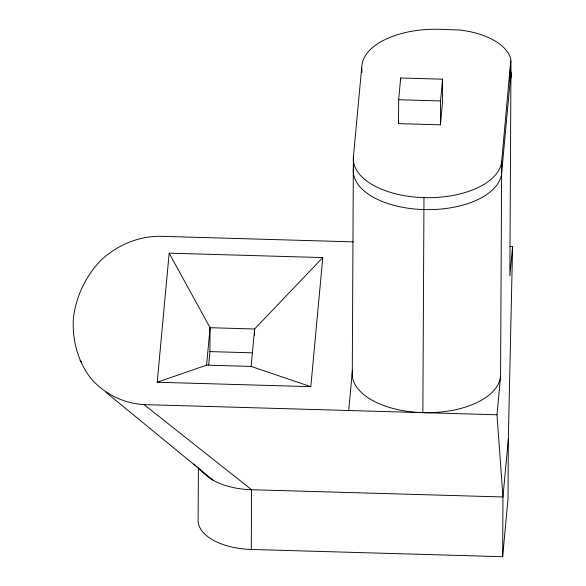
<?xml version="1.0" encoding="UTF-8"?>
<svg xmlns="http://www.w3.org/2000/svg" width="586" height="586" viewBox="0 0 586 586"><rect width="100%" height="100%" fill="white"/><g stroke="black" fill="none" stroke-linecap="round" stroke-linejoin="round"><path stroke-width="0.88" d="M198.39 468.155L198.127 518.837A55.919 29.051 0.3 0 0 251.291 549.456L502.649 556.7L508.025 498.686L508.333 438.958L512.596 246.457L509.893 246.376M208.697 364.968L209.935 351.6L210.059 327.713L169.171 253.159L322.776 257.584L310.814 386.665L157.209 382.233L169.171 253.159M251.291 549.456L251.606 489.728L144.039 404.611C123.463 403.417 104.345 393.924 90.859 378.358C77.696 361.174 72.005 339.668 73.404 318.183C76.099 295.937 86.083 275.222 101.891 259.334C117.793 245.036 138.128 236.334 159.641 236.275L353.343 241.864M254.573 335.185L254.61 328.995L322.776 257.584M353.402 156.989L352.274 372A74.232 38.566 0.3 0 0 422.85 412.647A74.232 38.566 0.3 0 0 500.569 376.278L501.689 161.26L510.867 59.457A65.61 34.083 0.3 0 0 459.739 30.018L439.581 29.3A74.232 38.566 0.3 0 0 361.87 65.669L353.402 156.989A74.232 38.566 0.3 0 0 423.978 197.629A74.232 38.566 0.3 0 0 501.689 161.26M361.833 72.496L361.855 68.225M398.531 123.631L398.656 99.737L400.67 77.982L442.562 79.191L442.437 103.077L440.423 124.84L398.531 123.631L398.788 120.906M400.663 79.755L400.67 77.982M422.85 412.647L423.978 197.629M440.423 124.84L440.547 100.946L442.562 79.191M502.649 556.7L502.956 496.972L496.994 414.785L500.569 376.278M510.157 69.946L510.091 81.886L511.234 76.663L510.809 71.404M510.992 60.937L509.864 275.955L512.596 246.457M157.209 382.233L206.594 365.144L210.059 327.713L254.61 328.995L251.138 366.426L310.814 386.665M353.673 165.318L353.343 168.929A74.232 38.566 0.3 0 0 423.912 209.576A74.232 38.566 0.3 0 0 501.631 173.207L510.926 72.884M348.707 410.508L352.442 370.191M508.333 438.958L502.956 496.972L251.606 489.728A55.919 29.051 0.3 0 1 202.727 471.759M398.656 99.737L440.547 100.946M209.935 351.6L252.661 352.831M206.594 365.144L251.138 366.426M144.039 404.611L496.994 414.785M105.861 392.202L212.901 480.088M80.011 360.566L81.366 361.796M193.746 463.98L195.101 465.211M196.457 466.441L204.58 473.825"/></g></svg>
